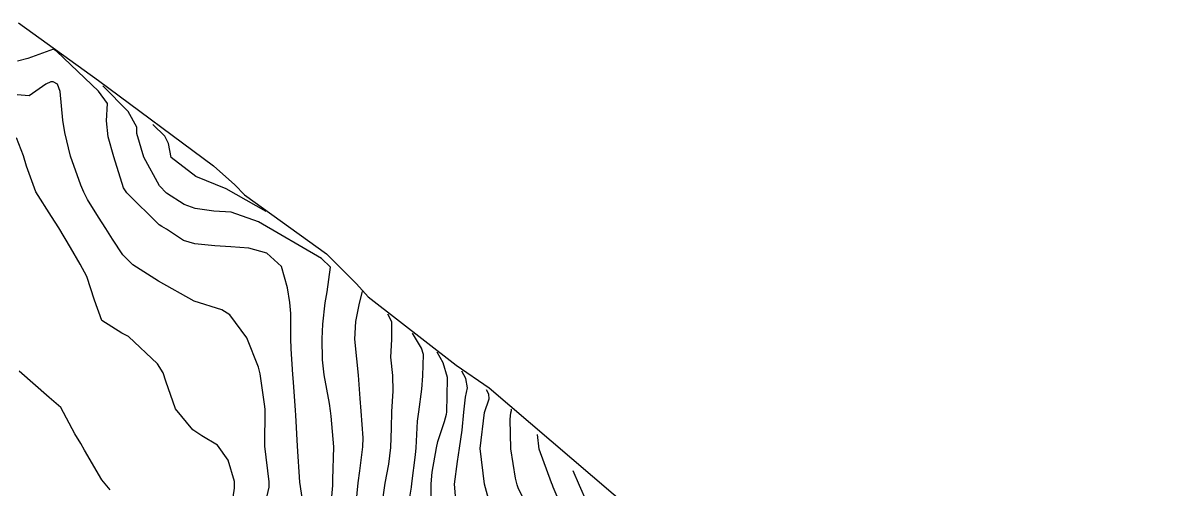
# Model space of a CAD drawing. Header units: metres. Extents: x 292545 to 299085, y 7450245 to 7463078.
# Drawn here: x 298020.6 to 298084, y 7452282.8 to 7452308.8 of the extents above; entities that cross this region are included whole.
import ezdxf

# ---------------------------------------------------------------- set-up
doc = ezdxf.new("R2010")
doc.units = ezdxf.units.M
for name, color, linetype in [('Area', 45, 'Continuous'), ('Curvas de Nivel 1m', 11, 'Continuous'), ('Curvas de Nivel 5m', 15, 'Continuous')]:
    doc.layers.add(name, color=color, linetype=linetype)

msp = doc.modelspace()

# ---------------------------------------------------------------- linework, layer by layer
at = {"layer": 'Area'}
msp.add_polyline3d([(298020.333, 7452308.797, 704.124), (298024.787, 7452305.586, 705.115), (298031.172, 7452300.835, 703.225), (298032.374, 7452299.77, 720.495), (298032.907, 7452299.224, 730.655), (298037.464, 7452295.929, 733.336), (298039.131, 7452294.265, 730.878), (298039.79, 7452293.542, 719.137), (298044.675, 7452289.732, 727.605), (298046.514, 7452288.477, 708.195), (298059.167, 7452277.65, 732.806), (298062.467, 7452274.939, 728.255), (298064.143, 7452273.762, 728.904), (298066.138, 7452272.302, 728.275), (298067.027, 7452271.481, 735.286), (298072.41, 7452266.942, 732.246), (298077.892, 7452262.319, 725.465), (298082.293, 7452258.742, 744.53), (298082.581, 7452258.395, 726.87), (298087.21, 7452254.658, 726.016)], dxfattribs=at)
at = {"layer": 'Curvas de Nivel 1m', "flags": 128}
for points, elevation in [([(298036.244, 7452281.494), (298035.983, 7452283.22), (298035.846, 7452285.222), (298035.764, 7452286.948), (298035.746, 7452287.214), (298035.622, 7452288.789), (298035.589, 7452289.217), (298035.498, 7452290.639), (298035.478, 7452291.219), (298035.488, 7452292.61), (298035.42, 7452293.22), (298035.298, 7452294.039), (298034.966, 7452295.228), (298034.14, 7452295.963), (298033.141, 7452296.248), (298032.143, 7452296.313), (298031.252, 7452296.381), (298030.145, 7452296.489), (298029.517, 7452296.667), (298028.563, 7452297.306), (298028.3, 7452297.454), (298028.155, 7452297.547), (298026.346, 7452299.328), (298026.177, 7452299.603), (298025.64, 7452301.338), (298025.311, 7452302.44), (298025.223, 7452303.345), (298025.272, 7452304.31), (298024.783, 7452304.997), (298022.459, 7452307.19), (298022.272, 7452307.321), (298020.849, 7452306.812), (298020.265, 7452306.654)], 703), ([(298033.966, 7452281.577), (298034.278, 7452282.939), (298034.281, 7452283.237), (298034.034, 7452285.218), (298034.032, 7452285.24), (298034.032, 7452285.258), (298034.051, 7452287.24), (298034.05, 7452287.257), (298034.036, 7452287.426), (298033.773, 7452289.243), (298033.69, 7452289.62), (298033.041, 7452291.25), (298032.096, 7452292.532), (298031.65, 7452292.818), (298030.103, 7452293.29), (298028.119, 7452294.414), (298026.689, 7452295.324), (298026.138, 7452295.869), (298025.566, 7452296.757), (298025.19, 7452297.344), (298024.776, 7452297.967), (298024.169, 7452298.961), (298023.957, 7452299.362), (298023.787, 7452299.756), (298023.228, 7452301.37), (298022.896, 7452302.693), (298022.801, 7452303.374), (298022.647, 7452304.976), (298022.499, 7452305.378), (298022.254, 7452305.507), (298022.133, 7452305.503), (298021.844, 7452305.384), (298020.911, 7452304.725), (298020.244, 7452304.781)], 702), ([(298037.655, 7452281.195), (298037.819, 7452283.03), (298037.821, 7452283.192), (298037.816, 7452283.362), (298037.874, 7452285.192), (298037.724, 7452286.889), (298037.691, 7452287.193), (298037.629, 7452287.602), (298037.332, 7452289.197), (298037.241, 7452290.023), (298037.221, 7452291.199), (298037.27, 7452292.02), (298037.398, 7452293.197), (298037.499, 7452293.809), (298037.686, 7452295.194), (298037.193, 7452295.674), (298033.682, 7452297.72), (298032.163, 7452298.243), (298031.201, 7452298.312), (298030.165, 7452298.454), (298029.55, 7452298.68), (298028.567, 7452299.306), (298028.179, 7452299.727), (298027.293, 7452301.319), (298026.906, 7452302.633), (298026.914, 7452302.976), (298026.436, 7452303.866), (298025.013, 7452305.28)], 704), ([(298032.108, 7452281.259), (298032.348, 7452282.888), (298032.348, 7452283.256), (298032.001, 7452284.446), (298031.402, 7452285.269), (298030.538, 7452285.802), (298030.021, 7452286.136), (298029.058, 7452287.3), (298028.525, 7452288.836), (298028.385, 7452289.307), (298028.068, 7452289.8), (298026.452, 7452291.326), (298026.085, 7452291.505), (298024.961, 7452292.216), (298024.562, 7452293.353), (298024.123, 7452294.677), (298023.762, 7452295.364), (298023.224, 7452296.287), (298022.574, 7452297.376), (298022.159, 7452298.017), (298021.298, 7452299.389), (298020.773, 7452300.816), (298020.597, 7452301.396), (298020.213, 7452302.389)], 701), ([(298040.524, 7452281.718), (298040.74, 7452283.159), (298040.928, 7452284.227), (298041.057, 7452285.154), (298041.09, 7452286.22), (298041.109, 7452287.154), (298041.179, 7452288.287), (298041.156, 7452289.153), (298041.056, 7452290.168), (298041.11, 7452291.155), (298041.103, 7452292.144), (298040.883, 7452292.57)], 706), ([(298041.966, 7452281.488), (298042.189, 7452282.93), (298042.214, 7452283.138), (298042.412, 7452284.731), (298042.452, 7452285.136), (298042.54, 7452286.622), (298042.609, 7452287.134), (298042.782, 7452288.396), (298042.831, 7452289.132), (298042.873, 7452290.33), (298042.759, 7452290.678), (298042.253, 7452291.51)], 707), ([(298043.296, 7452281.801), (298043.286, 7452283.127), (298043.343, 7452283.776), (298043.581, 7452285.124), (298043.659, 7452285.481), (298044.028, 7452286.59), (298044.15, 7452287.001), (298044.165, 7452287.119), (298044.202, 7452288.968), (298044.197, 7452289.046), (298043.965, 7452289.853), (298043.633, 7452290.46)], 708), ([(298044.64, 7452282.45), (298044.597, 7452283.114), (298044.755, 7452284.359), (298044.873, 7452285.111), (298045.027, 7452286.106), (298045.109, 7452287.109), (298045.202, 7452287.948), (298045.316, 7452288.469), (298045.23, 7452288.988), (298045.003, 7452289.4)], 709), ([(298049.038, 7452281.059), (298048.143, 7452282.907), (298048.088, 7452283.069), (298047.988, 7452283.438), (298047.725, 7452285.074), (298047.681, 7452286.726), (298047.725, 7452287.075), (298047.769, 7452287.206), (298047.765, 7452287.253), (298047.743, 7452287.29)], 711), ([(298050.897, 7452281.041), (298050.088, 7452282.943), (298050.045, 7452283.049), (298049.985, 7452283.186), (298049.311, 7452285.057), (298049.213, 7452285.87)], 712), ([(298051.973, 7452282.059), (298051.539, 7452283.034), (298051.193, 7452283.84)], 713)]:
    msp.add_lwpolyline(points, dxfattribs=dict(at, elevation=elevation))
at = {"layer": 'Curvas de Nivel 5m', "flags": 128}
for points, elevation in [([(298034.103, 7452298.29), (298031.882, 7452299.56), (298030.187, 7452300.238), (298028.827, 7452301.304), (298028.675, 7452302.073), (298028.463, 7452302.48), (298027.803, 7452303.13)], 705), ([(298039.116, 7452282.034), (298039.228, 7452283.178), (298039.314, 7452283.856), (298039.486, 7452285.175), (298039.504, 7452285.689), (298039.398, 7452287.176), (298039.334, 7452287.883), (298039.25, 7452289.178), (298039.162, 7452290.083), (298039.052, 7452291.18), (298039.104, 7452292.169), (298039.3, 7452293.178), (298039.463, 7452293.83)], 705), ([(298025.434, 7452282.795), (298024.969, 7452283.345), (298024.007, 7452284.997), (298023.799, 7452285.362), (298023.469, 7452285.915), (298022.679, 7452287.374), (298022.041, 7452287.93), (298020.355, 7452289.406)], 700), ([(298046.634, 7452281.755), (298046.252, 7452283.096), (298046.013, 7452285.1), (298046.26, 7452287.097), (298046.522, 7452287.848), (298046.498, 7452288.12), (298046.373, 7452288.35)], 710)]:
    msp.add_lwpolyline(points, dxfattribs=dict(at, elevation=elevation))

doc.saveas('drawing.dxf')
